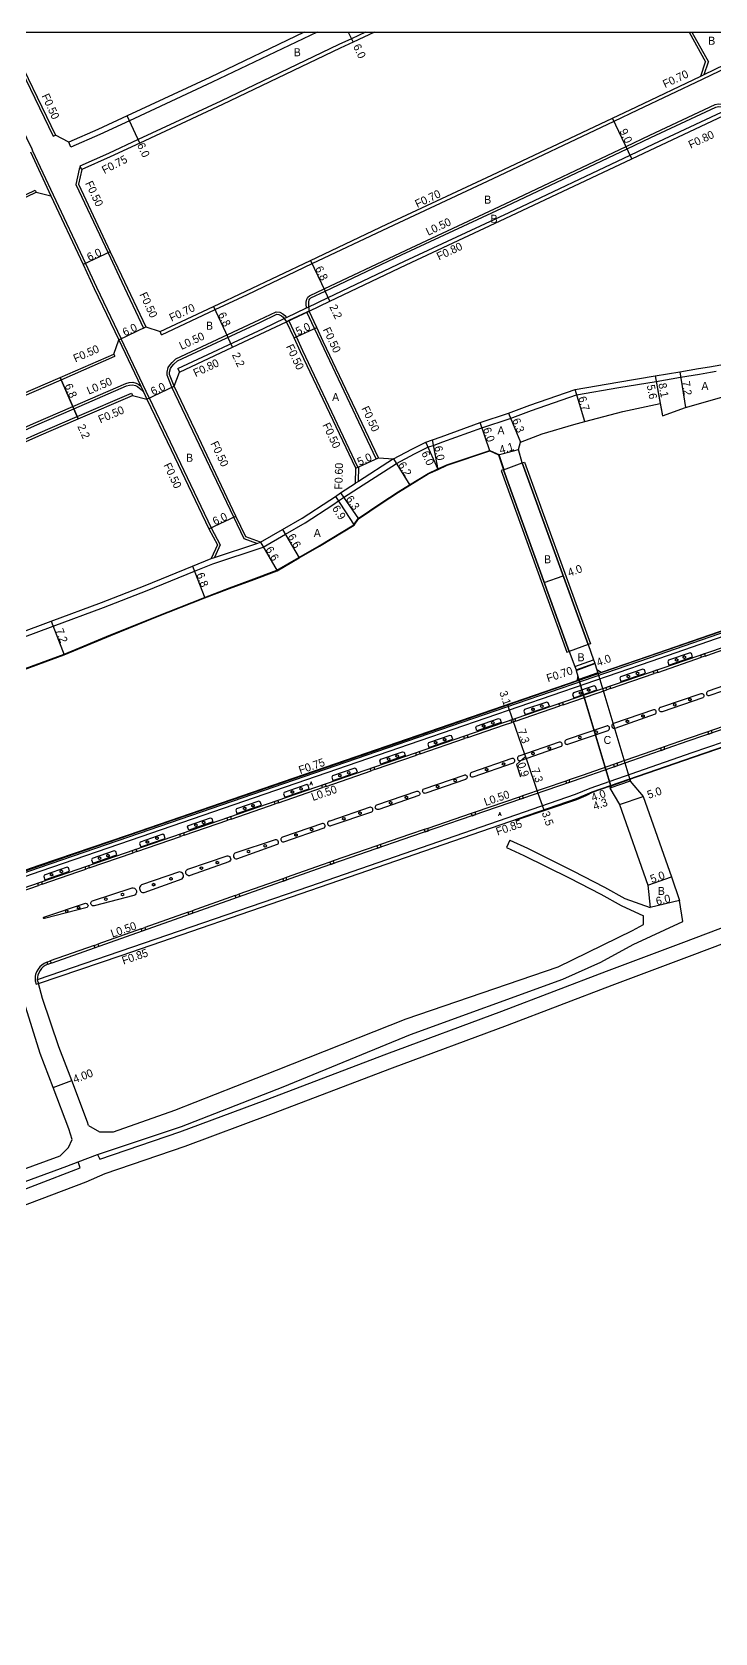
# Model space of a CAD drawing. Header units: metres. Extents: x -8000 to -6400, y -117600 to -117000.
# Drawn here: x -7785.4 to -7648.9, y -117320.2 to -117000 of the extents above; entities that cross this region are included whole.
import ezdxf

# ---------------------------------------------------------------- set-up
doc = ezdxf.new("R2010")
doc.units = ezdxf.units.M
doc.header["$LTSCALE"] = 2.5
for name, color, linetype in [('側溝・桝', 7, 'Continuous'), ('図郭', 7, 'Continuous'), ('幅員', 7, 'Continuous'), ('植栽', 7, 'Continuous'), ('歩道・分離帯・安全施設', 7, 'Continuous'), ('舗装', 7, 'Continuous'), ('道路', 7, 'Continuous')]:
    doc.layers.add(name, color=color, linetype=linetype)
doc.styles.get("Standard").update_dxf_attribs({"font": ''})
doc.styles.add('YOKO_DECO', font='txt.shx', dxfattribs={"bigfont": 'extfont.shx'})
doc.styles.get('Standard').set_extended_font_data('@MS PGothic')

# ---------------------------------------------------------------- blocks, each defined once
blk = doc.blocks.new('223900')
blk.add_lwpolyline([(-0.22, -0.37), (-0.44, -0.3), (-0.47, -0.27), (-0.48, -0.24), (-0.44, 0.01), (-0.48, 0.23), (-0.47, 0.27), (-0.45, 0.29), (-0.21, 0.38), (-0.04, 0.53), (0, 0.54), (0.03, 0.53), (0.22, 0.37), (0.44, 0.3), (0.47, 0.27), (0.48, 0.24), (0.44, -0.01), (0.48, -0.23), (0.47, -0.27), (0.45, -0.29), (0.21, -0.38), (0.04, -0.53), (0, -0.54), (-0.03, -0.53)], close=True)

msp = doc.modelspace()

# ---------------------------------------------------------------- linework, layer by layer
at = {"layer": '側溝・桝'}
for points in [[(-7796.75, -117000), (-7796.3, -117000.99), (-7794.8, -117004.08), (-7785.46, -117023.38), (-7785.27, -117023.78)], [(-7791.22, -117000), (-7790.3, -117001.9), (-7781.14, -117020.84)], [(-7728.43, -117000), (-7749.4, -117010.06), (-7765.91, -117017.76), (-7771.81, -117020.51), (-7777.61, -117023.06)], [(-7718.72, -117000), (-7721.55, -117001.33), (-7724.09, -117002.52), (-7747.63, -117013.81), (-7764.16, -117021.52), (-7770.1, -117024.29), (-7775.82, -117026.82)], [(-7653.49, -117000), (-7650.21, -117005.93)], [(-7651.69, -117008.82), (-7651.06, -117008.52), (-7642.95, -117004.57), (-7642.12, -117004.16), (-7641.67, -117003.94), (-7639.77, -117003.02)], [(-7651.39, -117009.46), (-7642.64, -117005.2), (-7639.47, -117003.65)], [(-7651.06, -117008.52), (-7650.21, -117005.93)], [(-7759.49, -117060.53), (-7748.82, -117055.52), (-7742.35, -117052.48), (-7729.41, -117046.32), (-7714.16, -117039.07), (-7693.22, -117029.28), (-7669.04, -117017.84), (-7664.29, -117015.59), (-7651.39, -117009.46)], [(-7730.53, -117055.16), (-7730.57, -117054.44), (-7730.58, -117054), (-7730.46, -117053.41), (-7730.26, -117053.05), (-7729.92, -117052.76), (-7727.01, -117051.38), (-7711.77, -117044.13), (-7690.83, -117034.35), (-7666.65, -117022.9), (-7661.89, -117020.65), (-7648.85, -117014.52), (-7648.24, -117014.39), (-7646.95, -117014.43), (-7645.82, -117015.16)], [(-7730.33, -117055.07), (-7726.19, -117053.1), (-7710.96, -117045.85), (-7690.03, -117036.07), (-7665.84, -117024.62), (-7661.08, -117022.37), (-7647.6, -117016.03)], [(-7781.14, -117020.84), (-7780.69, -117020.62)], [(-7777.61, -117023.06), (-7778.05, -117022.05)], [(-7785.73, -117023.99), (-7781.63, -117032.76)], [(-7785.27, -117023.78), (-7781.17, -117032.54)], [(-7775.78, -117026.89), (-7775.95, -117027.42), (-7776.62, -117030.47), (-7770.2, -117044.19), (-7767.99, -117048.92), (-7763.09, -117059.19)], [(-7775.45, -117027.48), (-7775.78, -117026.89), (-7775.82, -117026.82)], [(-7859.53, -117067.16), (-7858.81, -117066.81), (-7855.03, -117064.92), (-7834.59, -117055.32), (-7807.89, -117042.61), (-7794.99, -117036.47), (-7784.75, -117031.6), (-7784.54, -117032.05)], [(-7781.17, -117032.54), (-7774.73, -117046.31), (-7772.51, -117051.05), (-7767.61, -117061.35)], [(-7734.85, -117057.21), (-7734.53, -117057.07), (-7730.53, -117055.16), (-7730.33, -117055.07)], [(-7757.45, -117071.02), (-7758.41, -117068.61), (-7758.41, -117067.99), (-7758.2, -117067.11), (-7757.87, -117066.59), (-7757.41, -117066.1), (-7756.63, -117065.35), (-7739.96, -117057.54), (-7736.58, -117055.93), (-7735.89, -117056.02), (-7735.23, -117056.34), (-7734.83, -117056.67), (-7734.53, -117057.07)], [(-7756.28, -117067.28), (-7739.14, -117059.26), (-7734.85, -117057.21)], [(-7729.99, -117055.79), (-7730.44, -117056), (-7734.05, -117057.72), (-7734.51, -117057.94)], [(-7720.25, -117087.04), (-7731.25, -117063.75), (-7732.55, -117060.96), (-7734.05, -117057.72)], [(-7716.62, -117085.36), (-7727.62, -117062.07), (-7728.92, -117059.27), (-7730.44, -117056)], [(-7768.06, -117061.56), (-7763.64, -117070.83), (-7763.1, -117071.96), (-7762.42, -117073.39)], [(-7761.97, -117073.17), (-7767.61, -117061.35)], [(-7763.09, -117059.19), (-7762.64, -117058.98)], [(-7759.49, -117060.53), (-7759.79, -117059.89)], [(-7844.9, -117098.47), (-7834.46, -117093.86), (-7813.63, -117084.68), (-7787.46, -117072.97), (-7779.55, -117069.55), (-7768.84, -117064.85)], [(-7769.04, -117064.4), (-7768.84, -117064.85)], [(-7800, -117125.82), (-7781.15, -117118.83), (-7771.12, -117115.11), (-7762.38, -117111.7), (-7752.92, -117107.85), (-7749.23, -117106.34), (-7739.39, -117103.08), (-7739.19, -117102.99), (-7734.76, -117100.42), (-7730.83, -117098.15), (-7725.3, -117094.53), (-7724.16, -117093.78), (-7723.11, -117093.09), (-7720.17, -117091.17), (-7712.57, -117086.26), (-7708.97, -117084.38), (-7706.29, -117083.03), (-7705.01, -117082.62), (-7703.25, -117081.98), (-7695.48, -117079.14), (-7689.79, -117077.27), (-7685.55, -117075.69), (-7676.56, -117072.54), (-7668.1, -117071.08), (-7660.66, -117069.86), (-7655.75, -117069.03), (-7651.96, -117068.4), (-7649.8, -117068.03), (-7648.64, -117067.83)], [(-7756.28, -117067.28), (-7755.94, -117068)], [(-7842.48, -117109.06), (-7843.21, -117107.2), (-7843.27, -117105.63), (-7842.76, -117104.44), (-7841.8, -117103.59), (-7832.1, -117099.16), (-7811.28, -117089.98), (-7785.11, -117078.28), (-7777.23, -117074.87), (-7766.67, -117070.29), (-7765.98, -117070.12), (-7765.26, -117070.03), (-7764.55, -117070.21), (-7764.04, -117070.49), (-7763.64, -117070.83)], [(-7757.45, -117071.02), (-7757, -117070.81)], [(-7740.49, -117102.28), (-7743, -117101.32), (-7745.08, -117097.03), (-7752.6, -117081.21), (-7757.45, -117071.02)], [(-7841.02, -117105.66), (-7831.2, -117101.17), (-7810.39, -117091.99), (-7784.22, -117080.29), (-7776.35, -117076.88), (-7765.53, -117072.2)], [(-7765.53, -117072.2), (-7765.33, -117072.66)], [(-7761.97, -117073.17), (-7757.12, -117083.35), (-7749.61, -117099.14), (-7747.76, -117102.55), (-7748.93, -117105.08)], [(-7713.17, -117085.34), (-7720.16, -117089.86), (-7720.77, -117090.25)], [(-7720.7, -117087.25), (-7720.25, -117087.04), (-7720.09, -117086.97)], [(-7720.16, -117089.86), (-7720.09, -117086.97)], [(-7716.62, -117085.36), (-7716.16, -117085.15)], [(-7749.57, -117105.29), (-7748.93, -117105.08), (-7740.49, -117102.28), (-7739.74, -117102.03)], [(-7842.17, -117187.32), (-7822.75, -117180.46), (-7805.48, -117174.57), (-7783.91, -117167.05), (-7766.05, -117160.95), (-7708.14, -117141.01), (-7661.97, -117125.15), (-7629.29, -117113.82), (-7629.03, -117114.55), (-7661.72, -117125.88), (-7707.89, -117141.74), (-7765.8, -117161.68), (-7783.66, -117167.78), (-7805.23, -117175.3), (-7822.5, -117181.19), (-7841.89, -117188.04)], [(-7650.85, -117124.79), (-7649.55, -117124.34), (-7642.17, -117121.78)], [(-7592.81, -117124.22), (-7593.08, -117123.42), (-7606.33, -117127.91), (-7625.33, -117134.53), (-7653.48, -117144.15), (-7673.91, -117151.26), (-7676.86, -117152.5), (-7729.96, -117170.85), (-7767.82, -117183.9), (-7784.35, -117189.51), (-7784.09, -117190.27)], [(-7676.9, -117126.91), (-7673.15, -117125.53)], [(-7660.34, -117128.05), (-7651.58, -117125.04)], [(-7676.66, -117127.57), (-7672.9, -117126.19)], [(-7669.76, -117131.28), (-7661.05, -117128.29)], [(-7679.2, -117134.53), (-7670.52, -117131.54)], [(-7688.74, -117137.8), (-7679.92, -117134.77)], [(-7698.26, -117141.08), (-7690.98, -117138.57), (-7689.46, -117138.05)], [(-7640.76, -117136.68), (-7649.6, -117139.7)], [(-7707.81, -117144.37), (-7698.92, -117141.31)], [(-7650.33, -117139.94), (-7654.45, -117141.35), (-7659.05, -117142.95)], [(-7716.93, -117147.51), (-7708.52, -117144.62)], [(-7659.79, -117143.21), (-7668.46, -117146.23)], [(-7726.63, -117150.85), (-7717.62, -117147.75)], [(-7669.18, -117146.48), (-7675.46, -117148.67), (-7678.03, -117149.55)], [(-7736.1, -117154.12), (-7727.31, -117151.09)], [(-7678.69, -117149.78), (-7687.33, -117152.75)], [(-7745.58, -117157.38), (-7738.16, -117154.83), (-7736.82, -117154.37)], [(-7688.01, -117152.98), (-7696.84, -117156.01)], [(-7754.99, -117160.63), (-7746.27, -117157.62)], [(-7697.59, -117156.27), (-7706.27, -117159.25)], [(-7764.45, -117163.89), (-7755.7, -117160.87)], [(-7706.99, -117159.5), (-7709.72, -117160.44), (-7715.73, -117162.51)], [(-7773.95, -117167.16), (-7765.18, -117164.14)], [(-7716.45, -117162.76), (-7725.17, -117165.77)], [(-7725.84, -117166), (-7727.43, -117166.55), (-7734.61, -117169.09)], [(-7783.37, -117170.41), (-7776.24, -117167.95), (-7774.64, -117167.4)], [(-7735.28, -117169.33), (-7744.04, -117172.43)], [(-7792.85, -117173.68), (-7784.1, -117170.66)], [(-7744.77, -117172.68), (-7753.41, -117175.74)], [(-7754.19, -117176.02), (-7762.84, -117179.08)], [(-7763.57, -117179.33), (-7772.23, -117182.4)], [(-7772.96, -117182.66), (-7781.76, -117185.77)], [(-7782.4, -117186), (-7782.55, -117186.05), (-7783, -117186.28), (-7783.45, -117186.59), (-7783.84, -117186.97), (-7784.17, -117187.38), (-7784.48, -117187.92), (-7784.68, -117188.47), (-7784.75, -117188.81), (-7784.79, -117189.24), (-7784.79, -117189.71), (-7784.56, -117190.42), (-7784.09, -117190.27)]]:
    msp.add_lwpolyline(points, dxfattribs=at)
for points in [[(-7651.01, -117124.31), (-7650.85, -117124.79), (-7651.58, -117125.04), (-7651.74, -117124.57)], [(-7660.51, -117127.58), (-7660.34, -117128.05), (-7661.05, -117128.29), (-7661.21, -117127.82)], [(-7669.92, -117130.81), (-7669.76, -117131.28), (-7670.52, -117131.54), (-7670.68, -117131.07)], [(-7679.37, -117134.06), (-7679.2, -117134.53), (-7679.92, -117134.77), (-7680.08, -117134.3)], [(-7688.9, -117137.33), (-7688.74, -117137.8), (-7689.46, -117138.05), (-7689.62, -117137.58)], [(-7698.42, -117140.61), (-7698.26, -117141.08), (-7698.92, -117141.31), (-7699.08, -117140.84)], [(-7649.45, -117140.16), (-7649.6, -117139.7), (-7650.33, -117139.94), (-7650.17, -117140.4)], [(-7707.98, -117143.9), (-7707.81, -117144.37), (-7708.52, -117144.62), (-7708.68, -117144.15)], [(-7658.89, -117143.41), (-7659.05, -117142.95), (-7659.79, -117143.21), (-7659.63, -117143.67)], [(-7717.09, -117147.04), (-7716.93, -117147.51), (-7717.62, -117147.75), (-7717.78, -117147.28)], [(-7668.31, -117146.69), (-7668.46, -117146.23), (-7669.18, -117146.48), (-7669.02, -117146.94)], [(-7726.79, -117150.38), (-7726.63, -117150.85), (-7727.31, -117151.09), (-7727.48, -117150.62)], [(-7677.87, -117150.01), (-7678.03, -117149.55), (-7678.69, -117149.78), (-7678.54, -117150.24)], [(-7736.26, -117153.65), (-7736.1, -117154.12), (-7736.82, -117154.37), (-7736.98, -117153.89)], [(-7687.17, -117153.21), (-7687.33, -117152.75), (-7688.01, -117152.98), (-7687.86, -117153.44)], [(-7745.74, -117156.91), (-7745.58, -117157.38), (-7746.27, -117157.62), (-7746.43, -117157.15)], [(-7696.68, -117156.48), (-7696.84, -117156.01), (-7697.59, -117156.27), (-7697.43, -117156.73)], [(-7755.15, -117160.15), (-7754.99, -117160.63), (-7755.7, -117160.87), (-7755.86, -117160.4)], [(-7706.12, -117159.72), (-7706.27, -117159.25), (-7706.99, -117159.5), (-7706.83, -117159.96)], [(-7764.62, -117163.42), (-7764.45, -117163.89), (-7765.18, -117164.14), (-7765.35, -117163.67)], [(-7715.58, -117162.97), (-7715.73, -117162.51), (-7716.45, -117162.76), (-7716.29, -117163.22)], [(-7774.11, -117166.69), (-7773.95, -117167.16), (-7774.64, -117167.4), (-7774.8, -117166.93)], [(-7725.01, -117166.23), (-7725.17, -117165.77), (-7725.84, -117166), (-7725.68, -117166.46)], [(-7783.53, -117169.94), (-7783.37, -117170.41), (-7784.1, -117170.66), (-7784.26, -117170.19)], [(-7734.45, -117169.55), (-7734.61, -117169.09), (-7735.28, -117169.33), (-7735.12, -117169.79)], [(-7744.6, -117173.14), (-7744.77, -117172.68), (-7744.04, -117172.43), (-7743.88, -117172.89)], [(-7754.02, -117176.47), (-7754.19, -117176.02), (-7753.41, -117175.74), (-7753.25, -117176.2)], [(-7763.4, -117179.79), (-7763.57, -117179.33), (-7762.84, -117179.08), (-7762.68, -117179.53)], [(-7772.8, -117183.12), (-7772.96, -117182.66), (-7772.23, -117182.4), (-7772.07, -117182.86)], [(-7782.23, -117186.45), (-7782.4, -117186), (-7781.76, -117185.77), (-7781.6, -117186.23)]]:
    msp.add_lwpolyline(points, close=True, dxfattribs=at)
at = {"layer": '図郭'}
msp.add_lwpolyline([(-8000, -117000), (-7200, -117000), (-7200, -117600), (-8000, -117600)], close=True, dxfattribs=at)
at = {"layer": '幅員'}
for points in [[(-7722.18, -117000), (-7721.23, -117002.01)], [(-7763.84, -117022.2), (-7766.38, -117016.76)], [(-7665.49, -117025.34), (-7669.34, -117017.21)], [(-7769.75, -117043.98), (-7775.19, -117046.52)], [(-7729.72, -117045.69), (-7726.79, -117051.83)], [(-7725.85, -117053.82), (-7726.79, -117051.83)], [(-7749.12, -117054.88), (-7746.24, -117061.04)], [(-7768.06, -117061.56), (-7762.64, -117058.98)], [(-7745.3, -117063.04), (-7746.24, -117061.04)], [(-7733.01, -117061.17), (-7728.47, -117059.06)], [(-7655.93, -117067.95), (-7654.78, -117075.06)], [(-7779.75, -117069.09), (-7777.03, -117075.33)], [(-7776.15, -117077.34), (-7779.75, -117069.09)], [(-7762.42, -117073.39), (-7757, -117070.81)], [(-7660.84, -117068.78), (-7659.81, -117074.28)], [(-7660.84, -117068.78), (-7659.35, -117076.74)], [(-7674.93, -117077.9), (-7676.84, -117071.47)], [(-7777.03, -117075.33), (-7776.15, -117077.34)], [(-7690.15, -117076.23), (-7687.74, -117082.05)], [(-7693.88, -117083.77), (-7695.84, -117078.1)], [(-7704.21, -117087.46), (-7706.7, -117082.01)], [(-7704.21, -117087.46), (-7705.37, -117081.58)], [(-7692.14, -117084.57), (-7688.19, -117083.48)], [(-7720.7, -117087.25), (-7716.16, -117085.15)], [(-7713.17, -117085.34), (-7709.91, -117090.61)], [(-7724.76, -117092.86), (-7721, -117098.64)], [(-7723.71, -117092.17), (-7720.13, -117097.35)], [(-7750.06, -117099.37), (-7744.63, -117096.81)], [(-7735.31, -117099.47), (-7732, -117105.18)], [(-7739.74, -117102.03), (-7736.4, -117107.73)], [(-7753.33, -117106.83), (-7750.87, -117113.17)], [(-7683, -117110.1), (-7679.24, -117108.74)], [(-7781.54, -117117.8), (-7778.96, -117124.52)], [(-7676.62, -117127.66), (-7672.87, -117126.28)], [(-7690.37, -117134.52), (-7689.35, -117137.49)], [(-7689.35, -117137.49), (-7686.95, -117144.42)], [(-7686.79, -117144.86), (-7688.58, -117146.51), (-7687.73, -117148.96)], [(-7686.95, -117144.42), (-7686.64, -117145.3)], [(-7686.64, -117145.3), (-7684.27, -117152.21)], [(-7665.82, -117149.78), (-7669.88, -117151.22)], [(-7684.27, -117152.21), (-7683.11, -117155.55)], [(-7667.97, -117154.49), (-7663.23, -117152.88)], [(-7662.33, -117170.58), (-7657.6, -117168.96)], [(-7655.99, -117173.68), (-7661.83, -117175.06)], [(-7781.19, -117211.1), (-7777.44, -117209.69)]]:
    msp.add_lwpolyline(points, dxfattribs=at)
at = {"layer": '植栽'}
for points in [[(-7653.38, -117124.97), (-7653.61, -117124.29), (-7653.86, -117124.16), (-7658.16, -117125.63), (-7658.32, -117125.92), (-7658.09, -117126.59)], [(-7662.74, -117128.19), (-7662.97, -117127.53), (-7663.29, -117127.4), (-7667.77, -117128.93), (-7667.93, -117129.22), (-7667.7, -117129.89)], [(-7672.52, -117131.55), (-7672.75, -117130.88), (-7673.06, -117130.75), (-7677.18, -117132.16), (-7677.34, -117132.45), (-7677.11, -117133.12)], [(-7681.99, -117134.8), (-7682.22, -117134.13), (-7682.5, -117133.99), (-7686.93, -117135.51), (-7687.08, -117135.8), (-7686.85, -117136.47)], [(-7696.46, -117139.78), (-7696.69, -117139.11), (-7696.53, -117138.82), (-7692.14, -117137.3), (-7691.84, -117137.44), (-7691.61, -117138.1)], [(-7701.29, -117141.44), (-7701.52, -117140.77), (-7701.87, -117140.66), (-7706.12, -117142.12), (-7706.3, -117142.42), (-7706.07, -117143.09)], [(-7715.67, -117146.39), (-7715.9, -117145.72), (-7715.67, -117145.41), (-7711.33, -117143.92), (-7711.01, -117144.04), (-7710.78, -117144.71)], [(-7720.36, -117148.01), (-7720.59, -117147.34), (-7720.88, -117147.2), (-7725.34, -117148.74), (-7725.5, -117149.03), (-7725.27, -117149.7)], [(-7729.97, -117151.32), (-7730.2, -117150.65), (-7730.47, -117150.51), (-7734.97, -117152.06), (-7735.1, -117152.34), (-7734.87, -117153.01)], [(-7739.54, -117154.62), (-7739.77, -117153.95), (-7740.06, -117153.81), (-7744.51, -117155.34), (-7744.68, -117155.64), (-7744.45, -117156.31)], [(-7754.06, -117159.62), (-7754.29, -117158.95), (-7754.14, -117158.66), (-7749.74, -117157.15), (-7749.48, -117157.29), (-7749.24, -117157.96)], [(-7758.78, -117161.25), (-7759.01, -117160.58), (-7759.26, -117160.43), (-7763.79, -117161.99), (-7763.89, -117162.26), (-7763.66, -117162.93)], [(-7768.43, -117164.57), (-7768.62, -117163.89), (-7768.95, -117163.77), (-7773.35, -117165.29), (-7773.48, -117165.56), (-7773.25, -117166.23)], [(-7777.92, -117167.84), (-7778.12, -117167.16), (-7778.34, -117167), (-7782.94, -117168.59), (-7783.05, -117168.86), (-7782.82, -117169.53)]]:
    msp.add_lwpolyline(points, close=True, dxfattribs=at)
at = {"layer": '歩道・分離帯・安全施設'}
for points in [[(-7729.99, -117055.79), (-7730.07, -117054.41), (-7730.08, -117054.04), (-7729.99, -117053.59), (-7729.87, -117053.38), (-7729.65, -117053.19), (-7726.79, -117051.83), (-7711.56, -117044.58), (-7690.62, -117034.8), (-7666.43, -117023.35), (-7661.68, -117021.1), (-7648.69, -117015), (-7648.2, -117014.89), (-7647.1, -117014.93), (-7646.04, -117015.61), (-7644.39, -117017.65)], [(-7757, -117070.81), (-7757.91, -117068.51), (-7757.91, -117068.05), (-7757.73, -117067.3), (-7757.47, -117066.89), (-7757.05, -117066.45), (-7756.34, -117065.76), (-7739.74, -117057.99), (-7736.49, -117056.45), (-7736.03, -117056.5), (-7735.5, -117056.76), (-7735.2, -117057.01), (-7734.51, -117057.94)], [(-7842.03, -117108.85), (-7842.71, -117107.1), (-7842.77, -117105.72), (-7842.35, -117104.74), (-7841.52, -117104.02), (-7831.89, -117099.62), (-7811.08, -117090.44), (-7784.91, -117078.74), (-7777.03, -117075.33), (-7766.5, -117070.77), (-7765.89, -117070.62), (-7765.29, -117070.54), (-7764.73, -117070.68), (-7764.33, -117070.9), (-7763.85, -117071.31), (-7763.1, -117071.96), (-7762.42, -117073.39)], [(-7797.88, -117131.38), (-7779, -117124.43), (-7769.7, -117120.58), (-7760.72, -117116.92), (-7750.91, -117113.07), (-7745.93, -117111.16), (-7741.56, -117109.57), (-7736.44, -117107.63), (-7732.05, -117105.09), (-7727.98, -117102.73), (-7721.07, -117098.57), (-7720.2, -117097.28), (-7715.67, -117094.23), (-7712.18, -117091.96), (-7709.96, -117090.52), (-7706.24, -117088.28), (-7704.25, -117087.37), (-7702.45, -117086.55), (-7693.87, -117083.66), (-7692.06, -117084.5), (-7691.08, -117087.49)], [(-7855.68, -117186.16), (-7855.22, -117187.19), (-7854.62, -117188.18), (-7853.88, -117188.87), (-7853.15, -117189.44), (-7852.35, -117189.86), (-7851.49, -117190.23), (-7850.55, -117190.53), (-7849.73, -117190.73), (-7848.77, -117190.88), (-7847.84, -117191.04), (-7846.66, -117191.1), (-7845.54, -117191.03), (-7844.23, -117190.86), (-7843.1, -117190.59), (-7842.3, -117190.33), (-7841.72, -117190.13), (-7814.59, -117180.65), (-7776.4, -117167.48), (-7738.33, -117154.36), (-7691.14, -117138.1), (-7649.71, -117123.87), (-7624.14, -117115.06)], [(-7855.68, -117186.16), (-7855.22, -117187.19), (-7854.62, -117188.18), (-7853.88, -117188.87), (-7853.15, -117189.44), (-7852.35, -117189.86), (-7851.49, -117190.23), (-7850.55, -117190.53), (-7849.73, -117190.73), (-7848.77, -117190.88), (-7847.84, -117191.04), (-7846.66, -117191.1), (-7845.54, -117191.03), (-7844.23, -117190.86), (-7843.1, -117190.59), (-7842.3, -117190.33), (-7841.72, -117190.13), (-7814.59, -117180.65), (-7776.4, -117167.48), (-7738.33, -117154.36), (-7691.14, -117138.1), (-7649.71, -117123.87), (-7624.14, -117115.06)], [(-7641.27, -117117.7), (-7669.36, -117127.38), (-7712.47, -117142.3), (-7752.33, -117155.96), (-7775.07, -117163.77), (-7806.29, -117174.56), (-7827.78, -117181.95), (-7841.53, -117186.79), (-7844.64, -117187.96), (-7846.2, -117187.43)], [(-7673.45, -117152), (-7653.16, -117145.01), (-7625.01, -117135.32), (-7606, -117128.8), (-7592.66, -117124.19), (-7592.38, -117124.4), (-7590.8, -117123.85)], [(-7626.14, -117132.2), (-7654.29, -117141.81), (-7675.31, -117149.13), (-7709.56, -117160.9), (-7727.27, -117167.01), (-7781.46, -117186.18), (-7782.36, -117186.5), (-7782.75, -117186.7), (-7783.14, -117186.97), (-7783.48, -117187.3), (-7783.77, -117187.66), (-7784.04, -117188.12), (-7784.21, -117188.61), (-7784.28, -117189), (-7784.35, -117189.51), (-7784.09, -117190.27)], [(-7626.14, -117132.2), (-7654.29, -117141.81), (-7675.31, -117149.13), (-7709.56, -117160.9), (-7727.27, -117167.01), (-7781.46, -117186.18), (-7782.36, -117186.5), (-7782.75, -117186.7), (-7783.14, -117186.97), (-7783.48, -117187.3), (-7783.77, -117187.66), (-7784.04, -117188.12), (-7784.21, -117188.61), (-7784.28, -117189), (-7784.35, -117189.51)], [(-7688.79, -117157.61), (-7676.51, -117153.46), (-7674.6, -117152.69), (-7673.22, -117151.97)], [(-7755.92, -117167.96), (-7763.48, -117170.52), (-7763.64, -117170.65), (-7763.74, -117170.77), (-7763.83, -117170.91), (-7763.9, -117171.13), (-7763.91, -117171.3), (-7763.87, -117171.5), (-7763.8, -117171.67), (-7763.68, -117171.83), (-7763.51, -117171.98), (-7763.33, -117172.06), (-7763.13, -117172.1), (-7762.95, -117172.1), (-7755.36, -117169.32)], [(-7755.36, -117169.32), (-7755.22, -117169.15), (-7755.13, -117168.93), (-7755.11, -117168.66), (-7755.19, -117168.39), (-7755.32, -117168.2), (-7755.52, -117168.05), (-7755.71, -117167.98), (-7755.92, -117167.96)]]:
    msp.add_lwpolyline(points, dxfattribs=at)
for points in [[(-7642.21, -117129.03), (-7650.25, -117131.83), (-7650.37, -117131.87), (-7650.45, -117131.94), (-7650.53, -117132.05), (-7650.57, -117132.17), (-7650.58, -117132.31), (-7650.55, -117132.42), (-7650.48, -117132.52), (-7650.39, -117132.6), (-7650.29, -117132.65), (-7650.16, -117132.67), (-7650.02, -117132.65), (-7641.82, -117129.88), (-7641.72, -117129.77), (-7641.67, -117129.63), (-7641.66, -117129.46), (-7641.71, -117129.29), (-7641.8, -117129.16), (-7641.94, -117129.07), (-7642.05, -117129.03)], [(-7651.31, -117133.14), (-7659.41, -117135.94), (-7659.56, -117135.96), (-7659.7, -117135.94), (-7659.85, -117135.87), (-7659.98, -117135.74), (-7660.04, -117135.59), (-7660.06, -117135.4), (-7660, -117135.23), (-7659.91, -117135.1), (-7659.81, -117135.03), (-7659.71, -117134.99), (-7651.65, -117132.28), (-7651.56, -117132.27), (-7651.44, -117132.29), (-7651.33, -117132.35), (-7651.21, -117132.46), (-7651.14, -117132.57), (-7651.11, -117132.74), (-7651.13, -117132.9), (-7651.19, -117133.02)], [(-7661.16, -117135.52), (-7669.14, -117138.3), (-7669.31, -117138.37), (-7669.41, -117138.45), (-7669.5, -117138.6), (-7669.53, -117138.8), (-7669.49, -117138.97), (-7669.39, -117139.11), (-7669.2, -117139.23), (-7669, -117139.24), (-7668.83, -117139.19), (-7660.78, -117136.38), (-7660.69, -117136.29), (-7660.64, -117136.18), (-7660.61, -117136.07), (-7660.61, -117135.95), (-7660.64, -117135.83), (-7660.71, -117135.71), (-7660.8, -117135.62), (-7660.92, -117135.55), (-7661.05, -117135.52)], [(-7670.56, -117138.79), (-7678.6, -117141.57), (-7678.6, -117141.57), (-7678.7, -117141.61), (-7678.79, -117141.68), (-7678.87, -117141.79), (-7678.92, -117141.92), (-7678.92, -117142.04), (-7678.9, -117142.16), (-7678.82, -117142.29), (-7678.7, -117142.39), (-7678.58, -117142.44), (-7678.45, -117142.45), (-7678.32, -117142.43), (-7670.25, -117139.66), (-7670.11, -117139.58), (-7670.01, -117139.47), (-7669.96, -117139.35), (-7669.94, -117139.2), (-7669.98, -117139.04), (-7670.07, -117138.9), (-7670.21, -117138.8), (-7670.33, -117138.76), (-7670.43, -117138.76)], [(-7680.02, -117142.02), (-7688.07, -117144.81), (-7688.15, -117144.84), (-7688.23, -117144.9), (-7688.31, -117144.99), (-7688.36, -117145.1), (-7688.39, -117145.25), (-7688.37, -117145.37), (-7688.32, -117145.5), (-7688.24, -117145.59), (-7688.13, -117145.67), (-7688.01, -117145.71), (-7687.9, -117145.72), (-7687.76, -117145.69), (-7679.74, -117142.9), (-7679.58, -117142.81), (-7679.46, -117142.66), (-7679.42, -117142.52), (-7679.43, -117142.34), (-7679.5, -117142.18), (-7679.63, -117142.07), (-7679.78, -117142.01), (-7679.92, -117142)], [(-7689.46, -117145.27), (-7689.46, -117145.27), (-7697.54, -117148.05), (-7697.68, -117148.14), (-7697.78, -117148.25), (-7697.84, -117148.4), (-7697.84, -117148.56), (-7697.79, -117148.73), (-7697.67, -117148.86), (-7697.56, -117148.93), (-7697.4, -117148.97), (-7697.25, -117148.95), (-7689.15, -117146.15), (-7689.02, -117146.04), (-7688.94, -117145.92), (-7688.9, -117145.78), (-7688.91, -117145.63), (-7688.96, -117145.49), (-7689.05, -117145.38), (-7689.18, -117145.3), (-7689.3, -117145.27)], [(-7698.73, -117149.45), (-7706.69, -117152.22), (-7706.84, -117152.25), (-7706.96, -117152.24), (-7707.1, -117152.18), (-7707.22, -117152.07), (-7707.29, -117151.95), (-7707.32, -117151.82), (-7707.31, -117151.66), (-7707.26, -117151.54), (-7707.18, -117151.44), (-7707.02, -117151.34), (-7699.04, -117148.58), (-7698.88, -117148.56), (-7698.75, -117148.57), (-7698.6, -117148.65), (-7698.5, -117148.76), (-7698.43, -117148.91), (-7698.42, -117149.08), (-7698.47, -117149.22), (-7698.55, -117149.34)], [(-7708.09, -117152.7), (-7716.09, -117155.47), (-7716.23, -117155.51), (-7716.38, -117155.5), (-7716.54, -117155.44), (-7716.67, -117155.33), (-7716.76, -117155.17), (-7716.78, -117155.01), (-7716.76, -117154.85), (-7716.69, -117154.72), (-7716.6, -117154.63), (-7716.48, -117154.56), (-7708.45, -117151.82), (-7708.45, -117151.82), (-7708.36, -117151.81), (-7708.27, -117151.82), (-7708.16, -117151.85), (-7708.07, -117151.9), (-7707.98, -117151.98), (-7707.92, -117152.07), (-7707.88, -117152.19), (-7707.87, -117152.32), (-7707.89, -117152.44), (-7707.93, -117152.52), (-7708, -117152.62)], [(-7717.82, -117155.04), (-7725.9, -117157.81), (-7726.04, -117157.84), (-7726.14, -117157.9), (-7726.24, -117158.01), (-7726.31, -117158.16), (-7726.32, -117158.31), (-7726.29, -117158.47), (-7726.21, -117158.59), (-7726.08, -117158.7), (-7725.92, -117158.76), (-7725.75, -117158.75), (-7725.59, -117158.69), (-7717.48, -117155.94), (-7717.37, -117155.84), (-7717.29, -117155.7), (-7717.26, -117155.55), (-7717.28, -117155.37), (-7717.36, -117155.23), (-7717.47, -117155.12), (-7717.61, -117155.05), (-7717.71, -117155.04)], [(-7727.31, -117158.29), (-7735.36, -117161.04), (-7735.43, -117161.08), (-7735.51, -117161.14), (-7735.59, -117161.25), (-7735.64, -117161.37), (-7735.65, -117161.53), (-7735.62, -117161.67), (-7735.55, -117161.79), (-7735.45, -117161.89), (-7735.31, -117161.95), (-7735.17, -117161.97), (-7735.04, -117161.95), (-7727, -117159.17), (-7726.9, -117159.08), (-7726.84, -117158.97), (-7726.8, -117158.85), (-7726.81, -117158.68), (-7726.86, -117158.53), (-7726.96, -117158.42), (-7727.07, -117158.34), (-7727.18, -117158.3)], [(-7736.78, -117161.55), (-7736.78, -117161.55), (-7744.84, -117164.24), (-7744.96, -117164.33), (-7745.07, -117164.47), (-7745.13, -117164.63), (-7745.14, -117164.8), (-7745.1, -117164.96), (-7745.01, -117165.12), (-7744.87, -117165.26), (-7744.69, -117165.33), (-7744.48, -117165.35), (-7736.33, -117162.44), (-7736.21, -117162.32), (-7736.15, -117162.18), (-7736.12, -117162.04), (-7736.17, -117161.82), (-7736.27, -117161.67), (-7736.41, -117161.58), (-7736.53, -117161.54), (-7736.66, -117161.53)], [(-7746.03, -117165.93), (-7753.77, -117168.71), (-7753.95, -117168.74), (-7754.12, -117168.73), (-7754.33, -117168.64), (-7754.47, -117168.54), (-7754.58, -117168.39), (-7754.65, -117168.22), (-7754.67, -117168.03), (-7754.64, -117167.84), (-7754.57, -117167.69), (-7754.47, -117167.56), (-7754.35, -117167.47), (-7754.22, -117167.4), (-7746.39, -117164.75), (-7746.26, -117164.75), (-7746.08, -117164.79), (-7745.91, -117164.89), (-7745.77, -117165.05), (-7745.69, -117165.25), (-7745.68, -117165.45), (-7745.73, -117165.63), (-7745.84, -117165.79)], [(-7765.07, -117172.7), (-7772.98, -117174.71), (-7773.15, -117174.74), (-7773.3, -117174.71), (-7773.45, -117174.64), (-7773.58, -117174.5), (-7773.64, -117174.34), (-7773.65, -117174.16), (-7773.59, -117174), (-7773.49, -117173.87), (-7773.41, -117173.81), (-7773.31, -117173.77), (-7765.58, -117171.19), (-7765.39, -117171.15), (-7765.19, -117171.15), (-7764.93, -117171.24), (-7764.67, -117171.46), (-7764.53, -117171.76), (-7764.53, -117172.08), (-7764.62, -117172.33), (-7764.77, -117172.52)], [(-7774.39, -117175.06), (-7782.92, -117177.29), (-7782.96, -117177.3), (-7783.01, -117177.3), (-7783.06, -117177.27), (-7783.1, -117177.24), (-7783.12, -117177.2), (-7783.12, -117177.15), (-7783.11, -117177.1), (-7783.09, -117177.06), (-7783.05, -117177.03), (-7783.01, -117177.01), (-7774.7, -117174.24), (-7774.58, -117174.25), (-7774.46, -117174.29), (-7774.36, -117174.35), (-7774.28, -117174.45), (-7774.22, -117174.57), (-7774.2, -117174.72), (-7774.23, -117174.85), (-7774.3, -117174.97)]]:
    msp.add_lwpolyline(points, close=True, dxfattribs=at)
at = {"layer": '舗装'}
for points in [[(-7734.51, -117057.94), (-7729.99, -117055.79)], [(-7692.14, -117084.57), (-7688.19, -117083.48)], [(-7739.74, -117102.03), (-7736.4, -117107.73)], [(-7676.08, -117129.48), (-7672.3, -117128.17)], [(-7672.3, -117128.17), (-7676.08, -117129.48)], [(-7665.82, -117149.78), (-7669.88, -117151.22)]]:
    msp.add_lwpolyline(points, dxfattribs=at)
at = {"layer": '道路'}
for points in [[(-7790.67, -117000), (-7789.85, -117001.69), (-7780.69, -117020.62)], [(-7730.97, -117000), (-7749.87, -117009.07), (-7766.38, -117016.76), (-7772.26, -117019.51), (-7778.05, -117022.05)], [(-7716.96, -117000), (-7721.23, -117002.01), (-7723.77, -117003.2), (-7747.31, -117014.49), (-7763.84, -117022.2), (-7769.79, -117024.97), (-7775.45, -117027.48)], [(-7654.07, -117000), (-7650.75, -117005.98)], [(-7651.69, -117008.82), (-7650.75, -117005.98)], [(-7759.79, -117059.89), (-7749.12, -117054.88), (-7742.65, -117051.85), (-7729.72, -117045.69), (-7714.46, -117038.43), (-7693.52, -117028.65), (-7669.34, -117017.21), (-7664.6, -117014.96), (-7651.69, -117008.82)], [(-7729.99, -117055.79), (-7725.85, -117053.82), (-7710.62, -117046.57), (-7689.69, -117036.79), (-7665.49, -117025.34), (-7660.74, -117023.09), (-7647.25, -117016.75)], [(-7778.05, -117022.05), (-7780.69, -117020.62)], [(-7775.45, -117027.48), (-7776.1, -117030.41), (-7769.75, -117043.98), (-7767.54, -117048.7), (-7762.64, -117058.98)], [(-7860.36, -117070.44), (-7859.33, -117067.62), (-7858.61, -117067.26), (-7854.81, -117065.37), (-7834.38, -117055.77), (-7807.68, -117043.06), (-7794.78, -117036.92), (-7784.54, -117032.05), (-7781.63, -117032.76)], [(-7781.63, -117032.76), (-7775.19, -117046.52), (-7772.97, -117051.26), (-7768.06, -117061.56)], [(-7412.77, -117046.8), (-7418.27, -117047.74), (-7420.02, -117048.11), (-7444.84, -117053.07), (-7467.94, -117059.04), (-7487.15, -117064.8), (-7503.72, -117070.39), (-7514.54, -117074.09), (-7514.5, -117074.21), (-7522.17, -117076.84), (-7573.53, -117094.46), (-7599.82, -117103.52), (-7615.57, -117108.97), (-7625.06, -117112.22), (-7626.07, -117112.56), (-7629.35, -117113.64), (-7629.41, -117113.47), (-7662.1, -117124.8), (-7671.66, -117128.08)], [(-7755.94, -117068), (-7745.3, -117063.04), (-7738.8, -117059.98), (-7734.51, -117057.94)], [(-7720.7, -117087.25), (-7731.71, -117063.96), (-7733.01, -117061.17), (-7734.51, -117057.94)], [(-7716.16, -117085.15), (-7727.17, -117061.86), (-7728.47, -117059.06), (-7729.99, -117055.79)], [(-7769.04, -117064.4), (-7768.06, -117061.56)], [(-7762.64, -117058.98), (-7759.79, -117059.89)], [(-7845.1, -117098.01), (-7834.66, -117093.41), (-7813.84, -117084.22), (-7787.66, -117072.52), (-7779.75, -117069.09), (-7769.04, -117064.4)], [(-7716.16, -117085.15), (-7713.17, -117085.34), (-7709.47, -117083.4), (-7706.7, -117082.01), (-7705.37, -117081.58), (-7703.62, -117080.95), (-7695.84, -117078.1), (-7690.15, -117076.23), (-7685.92, -117074.65), (-7676.84, -117071.47), (-7668.28, -117070), (-7660.84, -117068.78), (-7655.93, -117067.95), (-7652.15, -117067.31), (-7649.99, -117066.95), (-7648.83, -117066.74), (-7636.65, -117064.61), (-7630.96, -117063.93), (-7625.22, -117063.67), (-7622.24, -117063.71)], [(-7757, -117070.81), (-7755.94, -117068)], [(-7739.74, -117102.03), (-7742.63, -117100.92), (-7744.63, -117096.81), (-7752.15, -117080.99), (-7757, -117070.81)], [(-7687.74, -117082.05), (-7683.46, -117080.38), (-7677.12, -117078.51), (-7674.93, -117077.9), (-7667.31, -117075.92), (-7659.81, -117074.28), (-7659.35, -117076.74), (-7654.78, -117075.06), (-7647.54, -117073.01), (-7636.51, -117071.07), (-7630.36, -117070.43), (-7625.62, -117070.08), (-7620.75, -117069.73), (-7618.32, -117069.62), (-7608.51, -117069.83)], [(-7840.81, -117106.11), (-7830.99, -117101.62), (-7810.18, -117092.45), (-7784.02, -117080.75), (-7776.15, -117077.34), (-7765.33, -117072.66)], [(-7765.33, -117072.66), (-7762.42, -117073.39)], [(-7762.42, -117073.39), (-7757.57, -117083.56), (-7750.06, -117099.37), (-7748.32, -117102.56), (-7749.57, -117105.29)], [(-7715.62, -117094.31), (-7712.12, -117092.04), (-7709.91, -117090.61), (-7706.19, -117088.37), (-7704.21, -117087.46), (-7702.41, -117086.64), (-7693.88, -117083.77), (-7692.14, -117084.57), (-7691.17, -117087.52)], [(-7688.19, -117083.48), (-7687.74, -117082.05)], [(-7687.41, -117086.16), (-7688.19, -117083.48)], [(-7720.77, -117090.25), (-7720.7, -117087.25)], [(-7674.26, -117122.5), (-7687.41, -117086.16)], [(-7739.74, -117102.03), (-7735.31, -117099.47), (-7731.41, -117097.21), (-7725.9, -117093.61), (-7724.76, -117092.86), (-7723.71, -117092.17), (-7720.77, -117090.25)], [(-7691.17, -117087.52), (-7678.02, -117123.86)], [(-7736.4, -117107.73), (-7732, -117105.18), (-7727.93, -117102.82), (-7721, -117098.64), (-7720.13, -117097.35), (-7715.62, -117094.31)], [(-7800.38, -117124.79), (-7781.54, -117117.8), (-7771.51, -117114.08), (-7762.79, -117110.68), (-7753.33, -117106.83), (-7749.57, -117105.29)], [(-7797.85, -117131.48), (-7778.96, -117124.52), (-7769.66, -117120.67), (-7760.68, -117117.01), (-7750.87, -117113.17), (-7745.89, -117111.26), (-7741.53, -117109.66), (-7736.4, -117107.73)], [(-7674.26, -117122.5), (-7673.15, -117125.53), (-7672.9, -117126.19), (-7672.87, -117126.28), (-7672.5, -117127.52), (-7672.3, -117128.17)], [(-7678.02, -117123.86), (-7676.9, -117126.91), (-7676.66, -117127.57), (-7676.62, -117127.66), (-7676.27, -117128.82), (-7676.08, -117129.48)], [(-7676.49, -117129.75), (-7671.66, -117128.08)], [(-7672.3, -117128.17), (-7676.08, -117129.48)], [(-7672.3, -117128.17), (-7665.91, -117149.5)], [(-7676.49, -117129.75), (-7708.26, -117140.66), (-7766.17, -117160.6), (-7784.03, -117166.7), (-7805.6, -117174.22), (-7822.87, -117180.11), (-7841.69, -117186.74), (-7844.64, -117187.87), (-7852.8, -117185.21)], [(-7676.08, -117129.48), (-7669.68, -117150.83)], [(-7783.32, -117193.29), (-7784.09, -117190.27), (-7767.55, -117184.7), (-7729.69, -117171.64), (-7676.56, -117153.28), (-7673.46, -117151.97), (-7653.2, -117144.97), (-7625.07, -117135.31)], [(-7772.29, -117224.46), (-7771.85, -117225.43), (-7755.85, -117219.97), (-7738.82, -117213.6), (-7714.47, -117204.33), (-7691.47, -117195.81), (-7670.6, -117187.8), (-7655.13, -117182.04), (-7636.44, -117174.96), (-7622.17, -117169.16), (-7610.17, -117164.87), (-7611.97, -117160.73), (-7611.51, -117160.09), (-7606.54, -117160.16), (-7595.58, -117159.43), (-7590.39, -117157.35), (-7566.97, -117148.62), (-7542.57, -117139.46), (-7526.89, -117133.63)], [(-7523.35, -117135.56), (-7541.51, -117142.32), (-7565.9, -117151.49), (-7589.29, -117160.21), (-7594.89, -117162.45), (-7606.06, -117166.65), (-7621.08, -117172.02), (-7635.32, -117177.81), (-7654.05, -117184.9), (-7669.52, -117190.66), (-7690.39, -117198.67), (-7713.4, -117207.19), (-7737.74, -117216.46), (-7754.82, -117222.84), (-7770.86, -117228.32), (-7774.67, -117229.98), (-7792.81, -117236.9), (-7804.36, -117241.22)], [(-7669.68, -117150.83), (-7669.59, -117151.12), (-7669.88, -117151.22), (-7667.97, -117154.49), (-7662.33, -117170.58), (-7661.83, -117175.06)], [(-7665.91, -117149.5), (-7665.82, -117149.78)], [(-7665.82, -117149.78), (-7663.23, -117152.88), (-7657.6, -117168.96), (-7655.99, -117173.68)], [(-7689.9, -117161.62), (-7690.57, -117163.08)], [(-7690.57, -117163.08), (-7687.08, -117164.68), (-7678.02, -117169.15), (-7671.71, -117172.4), (-7667.63, -117174.7), (-7663.14, -117176.71)], [(-7689.9, -117161.62), (-7686.39, -117163.22), (-7677.3, -117167.72), (-7670.95, -117170.98), (-7666.9, -117173.26), (-7661.83, -117175.06)], [(-7772.29, -117224.46), (-7768.68, -117223.29), (-7755.52, -117218.85), (-7735.2, -117210.94), (-7709.75, -117200.48), (-7679.32, -117189.42), (-7671.72, -117185.98), (-7665.22, -117182.49), (-7655.32, -117177.87), (-7655.99, -117173.68)], [(-7774.08, -117218.69), (-7771.92, -117219.92), (-7769.14, -117219.97), (-7756.82, -117215.63), (-7736.53, -117207.59), (-7710.62, -117197.34), (-7680.24, -117186.93), (-7665.38, -117179.66), (-7663.2, -117178.5), (-7663.14, -117176.71)], [(-7777.38, -117221.5), (-7778.06, -117219.34), (-7781.19, -117211.1), (-7783.78, -117204.26), (-7786.96, -117194.01)], [(-7774.08, -117218.69), (-7774.28, -117218.03), (-7777.44, -117209.69), (-7780.01, -117202.93), (-7783.32, -117193.29)], [(-7837.19, -117246.21), (-7833.02, -117244.53), (-7829.93, -117243.3), (-7812.18, -117236.72), (-7793.48, -117229.76), (-7779.75, -117224.75), (-7778.08, -117223.06), (-7777.38, -117221.5)], [(-7776.16, -117225.93), (-7772.29, -117224.46)], [(-7828.95, -117246.21), (-7811.36, -117238.94), (-7792.66, -117231.98), (-7778.44, -117226.79), (-7776.16, -117225.93)], [(-7805.41, -117238.41), (-7793.86, -117234.08), (-7775.74, -117227.17), (-7776.16, -117225.93)]]:
    msp.add_lwpolyline(points, dxfattribs=at)
for points in [[(-7674.26, -117122.5), (-7678.02, -117123.86), (-7691.17, -117087.52), (-7687.41, -117086.16)], [(-7674.26, -117122.5), (-7687.41, -117086.16), (-7686.94, -117085.99), (-7673.79, -117122.33)], [(-7678.02, -117123.86), (-7691.17, -117087.52), (-7691.64, -117087.69), (-7678.49, -117124.03)], [(-7676.27, -117128.82), (-7676.5, -117129.76), (-7671.66, -117128.08), (-7672.5, -117127.52), (-7672.3, -117128.17), (-7676.08, -117129.48)], [(-7669.68, -117150.83), (-7676.08, -117129.48), (-7672.3, -117128.17), (-7665.91, -117149.5)], [(-7669.59, -117151.12), (-7670.07, -117150.91), (-7665.82, -117149.39), (-7665.82, -117149.78), (-7665.91, -117149.5), (-7669.68, -117150.83)]]:
    msp.add_lwpolyline(points, close=True, dxfattribs=at)

# ---------------------------------------------------------------- block references
at = {"layer": '植栽', "xscale": 0.5, "yscale": 0.5, "zscale": 0.5}
for p in [(-7656.55, -117125.57, 10.15), (-7655.01, -117125.02, 10.15), (-7666.22, -117128.88, 9.83), (-7664.37, -117128.26, 9.83), (-7675.75, -117132.19, 9.59), (-7674.13, -117131.58, 9.59), (-7685.27, -117135.44, 9.36), (-7683.49, -117134.82, 9.36), (-7656.92, -117134.53, 10.41), (-7653.88, -117133.5, 10.41), (-7695.11, -117138.78, 9.08), (-7693.29, -117138.14, 9.08), (-7666.42, -117137.84, 10.16), (-7663.28, -117136.79, 10.16), (-7702.92, -117141.51, 8.79), (-7675.89, -117141.09, 9.89), (-7672.64, -117140.02, 9.89), (-7712.41, -117144.79, 8.48), (-7704.72, -117142.11, 8.79), (-7685.27, -117144.29, 9.57), (-7682, -117143.22, 9.57), (-7722.08, -117148.16, 8.2), (-7714.14, -117145.39, 8.48), (-7694.52, -117147.51, 9.29), (-7691.15, -117146.37, 9.29), (-7731.61, -117151.35, 7.9), (-7723.86, -117148.7, 8.2), (-7704.3, -117150.9, 8.98), (-7700.82, -117149.69, 8.98), (-7741.24, -117154.72, 7.57), (-7733.36, -117151.98, 7.9), (-7713.71, -117154.13, 8.69), (-7710.57, -117153.06, 8.69), (-7742.89, -117155.26, 7.57), (-7723.07, -117157.32, 8.4), (-7719.85, -117156.21, 8.4), (-7760.4, -117161.2, 7.01), (-7752.64, -117158.62, 7.32), (-7751.08, -117158.09, 7.32), (-7732.65, -117160.57, 8.14), (-7729.51, -117159.49, 8.14), (-7762.36, -117161.97, 7.01), (-7742.12, -117163.88, 7.86), (-7738.79, -117162.73, 7.86), (-7771.9, -117165.22, 6.72), (-7770.2, -117164.7, 6.72), (-7751.57, -117167.19, 7.57), (-7748.37, -117166.1, 7.56), (-7781.49, -117168.52, 6.44), (-7779.52, -117167.89, 6.44), (-7761.09, -117170.51, 7.29), (-7757.6, -117169.33, 7.29), (-7770.64, -117173.41, 6.97), (-7767.31, -117172.48, 6.97), (-7778.45, -117175.81, 6.69), (-7776.1, -117175.11, 6.69)]:
    msp.add_blockref('223900', p, dxfattribs=at)

# ---------------------------------------------------------------- texts
at = {"layer": '側溝・桝'}
for s, rotation, p in [('F0.70', 25.1615, (-7658.86, -117011.23)), ('F0.50', 294.4418, (-7783.51, -117012.76)), ('F0.80', 25.1762, (-7653.73, -117023.35)), ('F0.75', 27.4044, (-7770.92, -117028.43)), ('F0.50', 295.0745, (-7774.8, -117030.24)), ('F0.70', 25.1615, (-7708.38, -117035.19)), ('L0.50', 25.087, (-7706.21, -117040.75)), ('F0.80', 25.1615, (-7704.05, -117045.69)), ('F0.50', 295.0745, (-7763.96, -117052.48)), ('F0.70', 25.1615, (-7757.5, -117057.96)), ('L0.50', 25.087, (-7755.51, -117063.6)), ('F0.50', 295.2971, (-7727.31, -117059.5)), ('F0.50', 23.6799, (-7776.71, -117066.1)), ('F0.50', 295.2971, (-7734.68, -117062.89)), ('F0.80', 25.1615, (-7752.7, -117069.01)), ('L0.50', 23.4071, (-7774.03, -117072.53)), ('F0.50', 23.4071, (-7771.73, -117078.29)), ('F0.50', 295.2971, (-7719.6, -117075.27)), ('F0.50', 295.2971, (-7727.38, -117078.59)), ('F0.50', 295.4163, (-7749.76, -117082.28)), ('F0.50', 295.4174, (-7759.16, -117086.62)), ('F0.60', 88.6507, (-7723.35, -117091.52)), ('F0.70', 18.1456, (-7682.25, -117130.04)), ('F0.75', 18.9975, (-7731.77, -117148.42)), ('L0.50', 19.0157, (-7729.24, -117153.79)), ('L0.50', 18.9592, (-7694.73, -117154.8)), ('F0.85', 19.0641, (-7692.34, -117160.7)), ('L0.50', 19.4828, (-7769.32, -117181.12)), ('F0.85', 18.601, (-7767.11, -117186.5))]:
    msp.add_text(s, height=1.6, rotation=rotation, dxfattribs=at).set_placement(p)
at = {"layer": '幅員'}
for s, rotation, p in [('6.0', 295.1407, (-7721.27, -117002.85)), ('9.0', 295.3283, (-7668.01, -117019.79)), ('6.0', 294.9871, (-7764.45, -117022.61)), ('6.0', 25.0754, (-7773.96, -117045.84)), ('6.8', 295.4426, (-7728.85, -117047.27)), ('2.2', 295.4426, (-7726.01, -117054.93)), ('6.0', 25.4873, (-7766.84, -117060.87)), ('6.8', 295.0897, (-7748.27, -117056.47)), ('5.0', 24.919, (-7732.23, -117060.7)), ('2.2', 295.0897, (-7745.48, -117064.55)), ('6.8', 293.5847, (-7778.94, -117070.7)), ('6.0', 25.4874, (-7761.2, -117072.7)), ('5.6', 280.589, (-7662.52, -117070.67)), ('8.1', 280.589, (-7660.2, -117070.34)), ('7.2', 279.2386, (-7655.52, -117069.91)), ('6.7', 286.5013, (-7676.24, -117073.12)), ('6.3', 292.5225, (-7689.46, -117077.62)), ('2.2', 293.5847, (-7776.36, -117078.85)), ('6.0', 289.1249, (-7695.29, -117079.39)), ('6.0', 294.5495, (-7707.61, -117084.21)), ('6.0', 281.1069, (-7705, -117082.93)), ('4.1', 15.5131, (-7691.74, -117084.36)), ('5.0', 24.8572, (-7719.93, -117086.78)), ('6.2', 301.7683, (-7712.3, -117086.56)), ('6.3', 304.7123, (-7722.75, -117093.39)), ('6.0', 25.1949, (-7748.83, -117098.68)), ('6.9', 303.0397, (-7725.49, -117095.29)), ('6.6', 300.3764, (-7738.79, -117103.45)), ('6.6', 300.0724, (-7734.37, -117100.89)), ('4.0', 19.8925, (-7677.99, -117108.93)), ('6.8', 291.2543, (-7752.59, -117108.47)), ('7.2', 290.9683, (-7780.73, -117119.63)), ('4.0', 20.2309, (-7672.22, -117126.89)), ('3.1', 288.9622, (-7692.02, -117132.05)), ('7.3', 289.0989, (-7688.33, -117139.68)), ('0.9', 289.2044, (-7688.42, -117146.37)), ('7.3', 288.9592, (-7685.63, -117147.48)), ('5.0', 18.7212, (-7662.12, -117153.35)), ('4.0', 19.5163, (-7673.3, -117153.89)), ('4.3', 19.5163, (-7672.93, -117155.63)), ('3.5', 289.0641, (-7683.54, -117156.15)), ('5.0', 18.9321, (-7661.51, -117170.2)), ('6.0', 13.3125, (-7660.49, -117174.64)), ('4.00', 20.7518, (-7776.85, -117210.23))]:
    msp.add_text(s, height=1.6, rotation=rotation, dxfattribs=at).set_placement(p)
at = {"layer": '舗装'}
for s, p in [('B', (-7733.07, -117004.85)), ('B', (-7650.23, -117002.54)), ('B', (-7695.01, -117034.33)), ('B', (-7693.74, -117038.15)), ('B', (-7750.61, -117059.53)), ('A', (-7651.59, -117071.57)), ('A', (-7725.41, -117073.79)), ('A', (-7692.36, -117080.47)), ('B', (-7754.59, -117085.94)), ('A', (-7729.08, -117100.97)), ('B', (-7683.04, -117106.24)), ('B', (-7676.34, -117125.84)), ('C', (-7671.15, -117142.37)), ('B', (-7660.3, -117172.58))]:
    msp.add_text(s, height=1.6, dxfattribs=at).set_placement(p)
at = {"layer": '舗装', "style": 'YOKO_DECO'}
for p in [(-7729.89, -117150.61, 8.11), (-7692.18, -117156.75, 9.07)]:
    msp.add_text('A', height=0.75, dxfattribs=at).set_placement(p)

doc.saveas('drawing.dxf')
